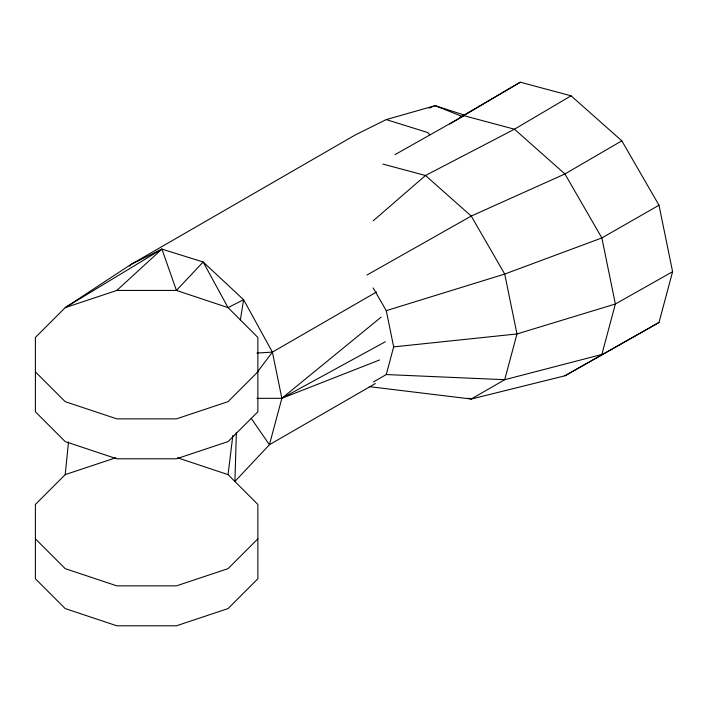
<?xml version="1.0" encoding="UTF-8"?>
<svg xmlns="http://www.w3.org/2000/svg" width="708" height="708" viewBox="0 0 708 708"><rect width="100%" height="100%" fill="white"/><g stroke="black" fill="none" stroke-linecap="round" stroke-linejoin="round"><path stroke-width="1.06" d="M236.392 432.278L234.906 481.475L269.421 444.721L375.382 383.541M177.469 457.766L228.056 474.625L257.862 504.432L257.862 578.781L228.056 608.579L176.434 625.792L116.829 625.792L65.207 608.579L35.4 578.781L35.4 504.432L65.207 474.625L68.499 441.951M228.056 474.625L232.87 435.42M240.357 320.087L243.596 299.696L203.152 261.995L161.911 249.101L130.918 264.473L65.207 307.635L35.4 337.442L35.4 411.791L65.207 441.588L116.829 458.802L176.434 458.802L228.056 441.588L257.862 411.791L257.862 337.442L228.056 307.635L203.152 261.995L176.434 290.43L116.829 290.43L65.207 307.635L161.911 249.101L176.434 290.43L228.056 307.635L243.596 299.696L272.403 352.115L281.855 398.312L269.421 444.721L251.216 418.375M373.373 381.993L386.258 374.55L393.675 346.885L386.258 310.653L373.125 287.899M369.302 386.639L471.236 399.038L564.922 375.798L658.998 322.476L672.6 271.695L658.998 205.214L621.828 140.839L571.055 95.81L520.283 82.208L459.359 117.802M257.216 372.196L272.403 352.115L376.452 292.041M129.546 266.199L130.918 264.473L355.257 134.954L386.241 119.581L435.11 105.669L464.298 115.05M257.862 371.85L228.056 401.657L176.434 418.862L116.829 418.862L65.207 401.657L35.4 371.85M257.862 538.85L228.056 568.648L176.434 585.861L116.829 585.861L65.207 568.648L35.4 538.85M116.829 290.43L161.911 249.101M373.204 220.825L425.49 175.496L514.459 129.21L571.055 95.81M381.161 317.104L281.855 398.312L256.924 398.356M520.283 82.208L449.792 123.9M621.828 140.839L564.922 173.956L471.236 216.064L366.965 275.031M564.922 375.798L658.998 322.476M658.998 205.214L601.862 237.941L504.715 274.058L386.258 310.653M395.064 154.601L464.005 115.696L514.459 129.21L564.922 173.956L601.862 237.941L615.376 304.006L601.862 354.469L504.715 379.7L471.236 399.038L468.041 398.179M672.6 271.695L615.376 304.006L516.973 333.955L393.675 346.885M385.32 341.752L281.855 398.312L379.577 359.983M429.137 108.112L435.11 105.669L462.501 116.572M65.207 474.625L115.793 457.766M256.96 353.062L272.403 352.115M386.258 374.55L504.715 379.7L516.973 333.955L504.715 274.058L471.236 216.064L425.49 175.496L382.94 164.097M386.241 119.581L427.482 132.476L429.915 134.732"/></g></svg>
